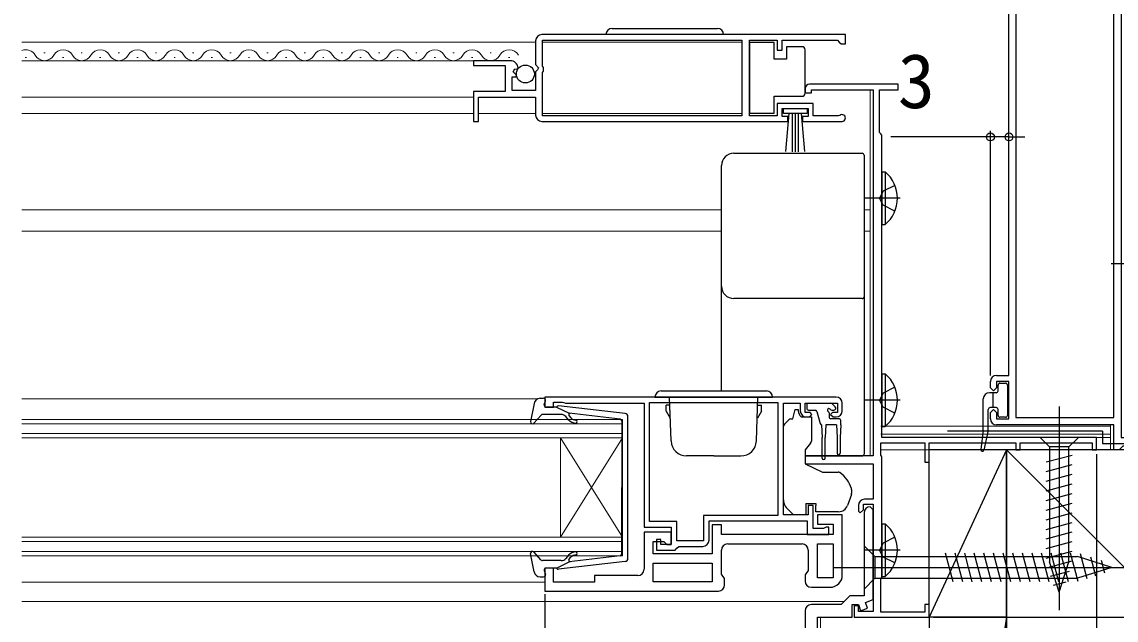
# Model space of a CAD drawing. Units: millimetres, scale not verified. Extents: x -525 to 525, y -783 to 778.
# Drawn here: x 129.6 to 306.2, y -603.2 to -506.6 of the extents above; entities that cross this region are included whole.
import ezdxf
from ezdxf.enums import TextEntityAlignment as Align

# ---------------------------------------------------------------- set-up
doc = ezdxf.new("R2010")
doc.units = ezdxf.units.MM
doc.header["$LTSCALE"] = 4
for name, color, linetype in [('0-2_YKK_11', 7, 'Continuous'), ('0-5_YKK_13', 4, 'Continuous'), ('0-7_YKK_D', 6, 'Continuous'), ('0-9_YSS_K', 3, 'Continuous'), ('0-A_YSS_KE', 3, 'Continuous')]:
    doc.layers.add(name, color=color, linetype=linetype)
doc.layers.add('0-4_YKK_12', color=2, linetype='Continuous', lineweight=18)
doc.styles.add('ＭＳ ゴシック', font='')
doc.styles.get('ＭＳ ゴシック').set_extended_font_data('MS Gothic')

msp = doc.modelspace()

# ---------------------------------------------------------------- linework, layer by layer
at = {"layer": '0-2_YKK_11'}
for p, q in [((262.505, -508.7), (213.505, -508.7)), ((262.005, -569.4), (262.005, -568.2)), ((243.505, -590.9), (255.505, -590.9)), ((214.005, -598.5), (242.005, -598.5)), ((257.005, -597.9), (260.005, -597.9))]:
    msp.add_line(p, q, dxfattribs=at)
for points in [[(307, -468.699), (307, -573.699), (327, -573.699), (327, -575.699), (326.3, -575.699), (326.3, -574.899), (314.7, -574.899), (314.7, -575.699), (314.3, -575.699), (314, -575.399), (313.7, -575.099), (307.3, -575.099), (307, -575.399), (306.7, -575.699), (305.8, -575.699), (305.8, -571.699), (286.9, -571.699)], [(286.9, -563.699), (288.9, -563.699), (288.9, -483.899), (267, -483.899), (267, -482.699), (268.1, -482.699), (268.1, -478.157), (268.22, -477.974), (268.22, -477.424), (268.1, -477.24), (268.1, -473.299)], [(212.505, -509.7), (212.505, -513.531), (212.958, -514.072), (212.805, -514.4), (212.505, -514.7), (212.505, -517.7), (208.705, -517.7), (208.705, -515.5), (209.322, -515.5), (209.429, -515.242), (208.864, -514.676), (209.134, -514.208), (209.453, -514.293), (209.704, -514.082)], [(261.601, -521.73), (261.407, -521.8), (257.305, -521.8), (257.305, -519.8), (251.505, -519.8), (251.505, -521.8), (247.008, -521.8), (247.008, -509.6), (251.505, -509.6), (251.505, -511.2), (252.305, -511.2), (252.305, -509.6), (261.205, -509.6), (261.505, -509.9), (261.805, -510.2), (262.505, -510.2), (262.505, -508.7)], [(208.41, -512.9), (202.505, -512.9), (202.505, -513.7), (207.605, -513.7), (207.605, -517.9), (202.505, -517.9), (202.505, -522.7), (203.305, -522.7), (203.305, -518.8), (212.505, -518.8), (212.505, -521.7)], [(256.005, -517.4), (256.005, -518.1), (257.005, -518.1), (257.005, -517.6), (267.005, -517.6)], [(268.005, -517.6), (271.005, -517.6), (271.005, -516.7), (256.705, -516.7)], [(267.005, -517.6), (267.005, -576.7), (256.005, -576.7), (256.005, -578), (267.005, -578), (267.005, -583.7), (265.605, -583.7)], [(264.605, -584.7), (264.605, -585.6), (264.905, -585.9), (265.405, -585.4), (265.405, -584.5), (267.005, -584.5), (267.005, -601.8), (264.605, -601.8), (264.605, -600.9), (263.905, -600.9), (263.905, -602.7), (276.005, -602.7), (276.005, -600.7), (275.305, -600.7), (275.305, -601.9), (268.205, -601.9), (268.205, -596.547), (268.305, -596.373), (268.405, -596.2), (268.405, -576.9), (268.305, -576.727), (268.205, -576.554), (268.205, -574.6), (275.305, -574.6), (275.305, -577.7), (276.005, -577.7), (276.005, -574.6), (290.005, -574.6), (290.005, -575.7), (290.705, -575.7), (290.705, -574.6), (302.305, -574.6), (302.305, -575.7), (303.005, -575.7), (303.005, -573.7), (268.405, -573.7), (268.405, -524.9), (268.205, -524.7), (268.005, -524.5), (268.005, -517.6)], [(213.505, -522.7), (253.205, -522.7), (253.205, -521.9), (252.305, -521.9), (252.305, -520.6), (256.505, -520.6), (256.505, -521.9), (255.605, -521.9), (255.605, -522.7), (261.955, -522.7)], [(285.9, -570.699), (285.9, -569.699), (286.4, -569.199), (286.9, -569.699), (286.9, -570.699), (288.9, -570.699), (288.9, -564.699), (286.9, -564.699), (286.9, -565.699), (286.4, -566.199), (285.9, -565.699), (285.9, -564.699)], [(261.005, -567.2), (214.005, -567.2), (214.005, -568.8), (215.405, -568.8), (215.405, -568), (216.858, -568), (217.081, -568.1), (217.305, -568.2), (230.005, -568.2), (230.005, -588.2), (234.405, -588.2), (234.405, -591), (232.705, -591), (232.705, -590.2), (232.005, -590.2), (232.005, -591.9), (235.005, -591.9), (235.305, -591.6), (235.605, -591.3), (239.505, -591.3)], [(240.505, -590.3), (240.505, -587.2), (256.305, -587.2), (256.305, -589.4), (259.805, -589.4), (259.805, -588.2), (259.405, -588.2), (259.181, -588.3), (258.958, -588.4), (257.305, -588.4), (257.305, -584.7), (256.505, -584.7), (256.505, -586.2), (252.505, -586.2), (252.505, -568.2), (255.205, -568.2), (255.205, -569.4)], [(256.205, -570.4), (256.705, -570.4), (257.105, -570), (256.805, -569.7), (256.005, -569.7), (256.005, -568.2), (261.205, -568.2), (261.205, -569.7), (260.405, -569.7), (260.105, -570), (260.505, -570.4), (261.005, -570.4)], [(262.005, -595.9), (262.005, -586.2), (258.005, -586.2), (258.005, -587.7), (260.505, -587.7), (260.505, -589.4), (242.505, -589.4), (242.505, -587.8), (241.005, -587.8), (241.005, -592.5), (231.505, -592.5), (231.505, -590.5), (233.205, -590.5), (233.705, -591), (234.405, -591), (234.405, -589), (230.005, -589), (230.005, -595)], [(256.005, -601.7), (256.005, -617.7), (258.505, -617.7), (258.505, -616.2), (258.005, -616.2), (258.005, -602.7), (263.605, -602.7), (263.605, -600.7), (264.605, -600.7), (264.963, -601.685), (266.091, -601.274), (265.749, -600.335), (267.005, -599.877), (267.005, -585.4), (266.505, -584.9)], [(265.505, -585.9), (265.505, -599.3), (263.205, -599.3), (261.805, -600.7), (257.005, -600.7)], [(243.005, -597.5), (243.005, -596.5), (242.505, -595.786), (242.505, -591.9)], [(256.505, -591.9), (256.505, -595.186), (256.005, -595.9), (256.005, -596.9)], [(229.005, -596), (222.005, -596), (222.005, -597.1), (215.405, -597.1), (215.405, -594.8), (214.005, -594.8), (214.005, -598.5)]]:
    msp.add_lwpolyline(points, dxfattribs=at)
for points in [[(290, -483.899), (290, -570.499), (305.8, -570.499), (305.8, -483.899)], [(245.808, -521.8), (213.605, -521.8), (213.605, -514.8), (213.805, -514.6), (213.805, -514), (213.605, -513.8), (213.605, -509.6), (245.808, -509.6)], [(230.905, -568.1), (251.605, -568.1), (251.605, -586.3), (239.605, -586.3), (239.605, -590.4), (235.305, -590.4), (235.305, -587.3), (230.905, -587.3)], [(258.005, -596.4), (258.005, -590.9), (260.505, -590.9), (260.505, -596.4)], [(231.505, -594), (241.005, -594), (241.005, -597), (231.505, -597)]]:
    msp.add_lwpolyline(points, close=True, dxfattribs=at)
for centre, radius, start, end in [((213.505, -509.7), 1, 90.00001, 179.99999), ((208.41, -514.2), 1.3, 5.2159, 90.00002), ((256.705, -517.4), 0.7, 90.00001, 179.99999), ((213.505, -521.7), 1, 180.00001, 269.99999), ((261.955, -522.15), 0.55, 269.99998, 130.11937), ((286.9, -564.699), 1, 90.00001, 179.99999), ((261.005, -568.2), 1, 0.00001, 89.99999), ((256.205, -569.4), 1, 180.00001, 269.99999), ((261.005, -569.4), 1, 270.00001, 359.99999), ((286.9, -570.699), 1, 180.00001, 269.99999), ((265.605, -584.7), 1, 90.00001, 179.99999), ((266.505, -585.9), 1, 90.00001, 179.99999), ((239.505, -590.3), 1, 270.00001, 359.99999), ((243.505, -591.9), 1, 90.00001, 179.99999), ((255.505, -591.9), 1, 0.00001, 89.99999), ((229.005, -595), 1, 270.00001, 359.99999), ((260.005, -595.9), 2, 270.00001, 359.99999), ((242.005, -597.5), 1, 270.00001, 359.99999), ((257.005, -596.9), 1, 180.00001, 269.99999), ((257.005, -601.7), 1, 90.00001, 179.99999)]:
    msp.add_arc(centre, radius, start, end, dxfattribs=at)
at = {"layer": '0-4_YKK_12'}
for p, q in [((129.601, -509.9), (212.505, -509.9)), ((213.605, -509.9), (245.805, -509.9)), ((133.152, -511.639), (133.352, -511.639)), ((139.152, -511.639), (139.352, -511.639)), ((145.152, -511.639), (145.352, -511.639)), ((151.152, -511.639), (151.352, -511.639)), ((157.152, -511.639), (157.352, -511.639)), ((163.152, -511.639), (163.352, -511.639)), ((169.152, -511.639), (169.352, -511.639)), ((175.152, -511.639), (175.352, -511.639)), ((181.152, -511.639), (181.352, -511.639)), ((187.152, -511.639), (187.352, -511.639)), ((193.152, -511.639), (193.352, -511.639)), ((199.152, -511.639), (199.352, -511.639)), ((205.152, -511.639), (205.352, -511.639)), ((129.601, -512.9), (202.905, -512.9)), ((130.152, -512.399), (130.352, -512.399)), ((136.152, -512.399), (136.352, -512.399)), ((142.152, -512.399), (142.352, -512.399)), ((148.152, -512.399), (148.352, -512.399)), ((154.152, -512.399), (154.352, -512.399)), ((160.152, -512.399), (160.352, -512.399)), ((166.152, -512.399), (166.352, -512.399)), ((172.152, -512.399), (172.352, -512.399)), ((178.152, -512.399), (178.352, -512.399)), ((184.152, -512.399), (184.352, -512.399)), ((190.152, -512.399), (190.352, -512.399)), ((196.152, -512.399), (196.352, -512.399)), ((202.152, -512.399), (202.352, -512.399)), ((208.152, -512.399), (208.352, -512.399)), ((129.601, -518.8), (202.505, -518.8)), ((129.601, -521.4), (202.505, -521.4)), ((203.305, -521.4), (212.505, -521.4)), ((213.605, -521.4), (245.805, -521.4)), ((129.601, -537), (242.505, -537)), ((265.505, -537), (266.505, -537)), ((129.601, -540.4), (242.505, -540.4)), ((265.505, -540.4), (266.505, -540.4)), ((129.601, -567.5), (212.799, -567.5)), ((226.505, -571.5), (129.601, -571.5)), ((305.3, -571.899), (268.2, -571.899)), ((305.3, -575.699), (305.3, -571.699)), ((129.601, -573.1), (226.505, -573.1)), ((216.505, -573.8), (216.505, -589.8)), ((226.505, -573.8), (216.505, -589.8)), ((226.505, -589.8), (216.505, -573.8)), ((226.505, -573.8), (226.505, -589.8)), ((305.3, -573.199), (268.2, -573.199)), ((305.3, -573.699), (268.7, -573.699)), ((305.3, -575.699), (268.1, -575.699)), ((226.505, -590.5), (129.601, -590.5)), ((129.601, -592.1), (226.505, -592.1)), ((129.601, -597.1), (214.005, -597.1)), ((129.601, -600.2), (262.305, -600.2)), ((258.505, -617.7), (258.505, -602.7))]:
    msp.add_line(p, q, dxfattribs=at)
for points in [[(266.505, -517.6), (266.505, -537), (266.505, -576.7)], [(129.601, -570.8), (226.505, -570.8), (226.505, -573.8), (129.601, -573.8)], [(129.601, -589.8), (226.505, -589.8), (226.505, -592.8), (129.601, -592.8)]]:
    msp.add_lwpolyline(points, dxfattribs=at)
for centre, start, end in [((130.252, -512.858), 29.19937, 112.2588), ((133.252, -511.181), 209.19064, 330.80936), ((136.252, -512.857), 29.19937, 150.80063), ((139.252, -511.181), 209.19064, 330.80936), ((142.252, -512.857), 29.19937, 150.80063), ((145.252, -511.181), 209.19064, 330.80936), ((148.252, -512.857), 29.19937, 150.80063), ((151.252, -511.181), 209.19064, 330.80936), ((154.252, -512.858), 29.19937, 150.80063), ((157.252, -511.181), 209.19064, 330.80936), ((160.252, -512.857), 29.19937, 150.80063), ((163.252, -511.181), 209.19064, 330.80936), ((166.252, -512.857), 29.19937, 150.80063), ((169.252, -511.181), 209.19064, 330.80936), ((172.252, -512.857), 29.19937, 150.80063), ((175.252, -511.181), 209.19064, 330.80936), ((178.252, -512.858), 29.19937, 150.80063), ((181.252, -511.181), 209.19064, 330.80936), ((184.252, -512.857), 29.19937, 150.80063), ((187.252, -511.181), 209.19064, 330.80936), ((190.252, -512.857), 29.19937, 150.80063), ((193.252, -511.181), 209.19064, 330.80936), ((196.252, -512.857), 29.19937, 150.80063), ((199.252, -511.181), 209.19064, 330.80936), ((202.252, -512.858), 29.19937, 150.80063), ((205.252, -511.181), 209.19064, 330.80936), ((208.252, -512.858), 29.19937, 150.80063)]:
    msp.add_arc(centre, 1.718, start, end, dxfattribs=at)
at = {"layer": '0-5_YKK_13'}
for p, q in [((224.855, -507.7), (241.855, -507.7)), ((253.008, -510.65), (253.008, -512.65)), ((255.508, -510.65), (253.008, -510.65)), ((253.008, -512.65), (251.008, -512.65)), ((251.008, -518.65), (255.508, -518.65)), ((256.008, -518.15), (256.008, -517.65)), ((252.869, -527.577), (253.405, -521.45)), ((253.905, -521.45), (253.905, -527.6)), ((254.405, -521.45), (254.405, -527.6)), ((254.905, -521.45), (254.905, -527.6)), ((255.941, -527.577), (255.405, -521.45)), ((244.505, -527.838), (265.205, -527.838)), ((265.505, -528.138), (265.505, -529.401)), ((242.505, -531.101), (242.505, -529.841)), ((268.405, -530.849), (268.405, -539.349)), ((268.405, -530.849), (268.914, -530.849)), ((268.914, -530.849), (268.914, -539.349)), ((268.405, -533.099), (268.405, -537.099)), ((270.501, -533.024), (268.594, -533.954)), ((268.594, -533.954), (267.986, -535.099)), ((271.362, -535.099), (265.685, -535.099)), ((268.594, -536.244), (267.986, -535.099)), ((270.501, -537.174), (268.594, -536.244)), ((268.405, -539.349), (268.914, -539.349)), ((310.491, -545.699), (305.405, -545.699)), ((242.505, -549.966), (242.505, -549.3)), ((242.505, -555.395), (242.505, -549.966)), ((242.505, -566.2), (242.505, -555.395)), ((265.505, -555.247), (265.505, -576.315)), ((268.405, -563.45), (268.405, -571.95)), ((268.405, -563.45), (268.914, -563.45)), ((268.914, -563.45), (268.914, -571.95)), ((287.45, -564.949), (288.35, -564.949)), ((232.755, -566.2), (249.755, -566.2)), ((268.405, -565.7), (268.405, -569.7)), ((286.85, -566.499), (285.75, -566.499)), ((286.35, -568.899), (286.35, -566.499)), ((287.15, -566.199), (287.15, -565.249)), ((288.65, -565.249), (288.65, -570.149)), ((212.251, -568.218), (211.708, -571.145)), ((213.234, -567.4), (213.803, -567.4)), ((213.914, -568.42), (214.092, -567.781)), ((226.961, -569.849), (216.22, -568.602)), ((231.755, -567.2), (250.755, -567.2)), ((234.137, -568.5), (233.555, -568.5)), ((233.555, -569.498), (233.555, -568.5)), ((234.374, -574.287), (234.126, -567.2)), ((248.136, -574.287), (248.384, -567.2)), ((248.373, -568.5), (248.955, -568.5)), ((248.955, -569.498), (248.955, -568.5)), ((256.255, -568.5), (256.255, -569)), ((256.555, -568.2), (260.155, -568.2)), ((260.867, -568.788), (260.367, -568.288)), ((271.362, -567.7), (265.685, -567.7)), ((284.75, -572.48), (284.75, -567.499)), ((213.414, -570.098), (212.225, -571.402)), ((216.637, -570), (213.635, -570)), ((215.903, -568.8), (214.203, -568.8)), ((215.903, -568.8), (217.903, -569.814)), ((217.828, -570.864), (217.403, -570.357)), ((217.89, -570.16), (218.211, -570.543)), ((226.138, -570.769), (217.903, -569.814)), ((227.403, -593.255), (227.403, -570.345)), ((233.555, -569.498), (234.205, -570.624)), ((248.955, -569.498), (248.305, -570.624)), ((256.555, -569.3), (257.625, -569.3)), ((257.915, -569.522), (258.439, -571.478)), ((259.855, -569.761), (259.855, -570.4)), ((260.316, -569.3), (260.655, -569.3)), ((285.55, -572.467), (285.55, -569.199)), ((286.85, -568.899), (285.85, -568.899)), ((286.393, -568.899), (286.35, -568.856)), ((287.15, -570.149), (287.15, -569.199)), ((297.007, -568.699), (297.007, -601.612)), ((226.403, -571.067), (226.403, -581.8)), ((252.504, -582.766), (252.504, -571.907)), ((252.651, -571.554), (253.358, -570.847)), ((253.711, -570.7), (254.002, -570.7)), ((255.374, -570.4), (257.004, -570.4)), ((257.004, -570.4), (257.004, -574.326)), ((258.655, -571.691), (258.755, -573.7)), ((259.355, -571.7), (259.255, -573.7)), ((261.055, -571.7), (259.355, -571.7)), ((261.455, -570.7), (260.155, -570.7)), ((261.055, -571.7), (261.155, -573.7)), ((261.755, -571.7), (261.655, -573.7)), ((261.755, -571.7), (261.755, -571)), ((268.405, -571.95), (268.914, -571.95)), ((288.35, -570.449), (287.45, -570.449)), ((258.755, -577.05), (258.755, -573.7)), ((259.255, -577.05), (259.255, -573.7)), ((261.155, -573.7), (261.155, -576.25)), ((261.655, -573.7), (261.655, -576.25)), ((284.748, -572.517), (284.352, -575.668)), ((285.543, -572.53), (284.844, -575.752)), ((300.1, -573.699), (293.9, -573.699)), ((300.107, -573.699), (293.907, -573.699)), ((293.907, -573.699), (295.457, -575.249)), ((300.107, -573.699), (298.557, -575.249)), ((295.457, -575.249), (295.457, -593.783)), ((298.557, -575.249), (295.457, -575.249)), ((298.557, -593.783), (298.557, -575.249)), ((241.255, -576.7), (236.872, -576.7)), ((241.255, -576.7), (245.638, -576.7)), ((256.004, -576.699), (265.205, -576.699)), ((265.505, -576.315), (265.505, -576.399)), ((294.907, -577.676), (299.107, -576.55)), ((256.004, -578), (258.792, -579.3)), ((294.907, -579.228), (299.107, -578.103)), ((258.792, -579.3), (261.337, -579.3)), ((261.486, -579.323), (261.337, -579.3)), ((261.486, -579.323), (261.629, -579.395)), ((294.907, -580.781), (299.107, -579.656)), ((226.403, -592.533), (226.403, -581.8)), ((263.505, -582.123), (263.505, -582.727)), ((294.907, -582.334), (299.107, -581.209)), ((252.504, -583.772), (252.504, -582.766)), ((256.104, -584.401), (257.704, -584.401)), ((257.704, -584.401), (257.704, -584.701)), ((263.474, -582.898), (262.814, -584.714)), ((294.907, -583.887), (299.107, -582.762)), ((294.907, -585.44), (299.107, -584.315)), ((294.907, -586.993), (299.107, -585.868)), ((268.405, -587.65), (268.405, -596.15)), ((268.405, -587.65), (268.914, -587.65)), ((268.914, -587.65), (268.914, -596.15)), ((294.907, -588.546), (299.107, -587.421)), ((294.907, -590.099), (299.107, -588.974)), ((265.505, -591.199), (265.505, -598.199)), ((265.505, -591.199), (267.255, -592.949)), ((268.405, -589.9), (268.405, -593.9)), ((294.907, -591.652), (299.107, -590.526)), ((212.251, -595.383), (211.708, -592.455)), ((213.414, -593.502), (212.225, -592.198)), ((217.828, -592.736), (217.403, -593.243)), ((217.89, -593.441), (218.211, -593.057)), ((226.138, -592.831), (217.903, -593.787)), ((271.362, -591.9), (265.685, -591.9)), ((267.255, -592.949), (267.255, -596.449)), ((267.255, -592.949), (299.955, -592.949)), ((279.877, -596.999), (278.645, -592.399)), ((281.43, -596.999), (280.197, -592.399)), ((282.983, -596.999), (281.75, -592.399)), ((284.536, -596.999), (283.303, -592.399)), ((286.089, -596.999), (284.856, -592.399)), ((287.642, -596.999), (286.409, -592.399)), ((289.195, -596.999), (287.962, -592.399)), ((290.747, -596.999), (289.515, -592.399)), ((292.3, -596.999), (291.068, -592.399)), ((293.853, -596.999), (292.621, -592.399)), ((295.406, -596.999), (294.174, -592.399)), ((294.907, -593.205), (299.107, -592.079)), ((296.959, -596.999), (295.727, -592.399)), ((298.512, -596.999), (297.279, -592.399)), ((300.063, -596.992), (298.832, -592.399)), ((305.505, -594.699), (299.955, -592.949)), ((301.495, -596.54), (300.417, -592.518)), ((302.927, -596.089), (302.113, -593.053)), ((216.637, -593.6), (213.635, -593.6)), ((215.903, -594.8), (214.203, -594.8)), ((215.903, -594.8), (217.903, -593.787)), ((226.961, -593.751), (216.22, -594.998)), ((260.505, -594.699), (310.505, -594.699)), ((295.165, -594.688), (299.107, -593.632)), ((297.007, -598.699), (295.457, -593.783)), ((297.007, -598.699), (298.557, -593.783)), ((305.505, -594.699), (299.955, -596.449)), ((304.359, -595.637), (303.81, -593.588)), ((213.234, -596.2), (213.803, -596.2)), ((213.914, -595.181), (214.092, -595.82)), ((265.505, -598.199), (267.255, -596.449)), ((267.255, -596.449), (299.955, -596.449)), ((268.405, -596.15), (268.914, -596.15)), ((295.617, -596.12), (298.653, -595.307)), ((296.068, -597.552), (298.118, -597.003))]:
    msp.add_line(p, q, dxfattribs=at)
for points in [[(251.008, -512.65), (251.008, -509.95), (247.008, -509.95), (247.008, -521.35)], [(256.008, -517.65), (256.008, -511.65), (256.008, -511.15)], [(247.008, -521.35), (251.008, -521.35), (251.008, -518.65)], [(265.505, -529.401), (265.505, -529.429), (265.505, -529.489), (265.505, -529.579), (265.505, -529.698), (265.505, -529.844), (265.505, -530.013), (265.505, -530.203), (265.505, -530.41), (265.505, -530.63), (265.505, -530.859), (265.505, -531.094)], [(242.505, -549.3), (242.505, -543.234), (242.505, -537.167), (242.505, -531.101)], [(265.505, -531.094), (265.505, -533.695), (265.505, -536.297), (265.505, -538.899), (265.505, -541.501), (265.505, -544.103), (265.505, -546.704), (265.505, -549.306)], [(265.505, -549.306), (265.505, -549.54), (265.505, -549.769), (265.505, -549.989), (265.505, -550.195), (265.505, -550.386), (265.505, -550.555), (265.505, -550.701), (265.505, -550.82), (265.505, -550.911), (265.505, -550.971), (265.505, -551)], [(265.205, -551.299), (258.305, -551.294), (251.405, -551.293), (244.505, -551.297)], [(265.505, -551), (265.505, -551.664), (265.505, -555.247)], [(270.501, -565.625), (268.594, -566.555), (267.986, -567.7)], [(270.501, -569.775), (268.594, -568.845), (267.986, -567.7)], [(254.002, -570.7), (254.404, -569.2), (254.904, -569.2), (254.904, -569.4)], [(256.887, -574.648), (256.004, -575.7), (256.004, -578)], [(256.104, -584.401), (256.104, -586.201), (254.104, -586.201), (253.09, -585.186)], [(261.404, -585.701), (257.704, -585.701), (257.704, -584.701)], [(270.501, -589.825), (268.594, -590.755), (267.986, -591.9)], [(270.501, -593.975), (268.594, -593.045), (267.986, -591.9)]]:
    msp.add_lwpolyline(points, dxfattribs=at)
msp.add_lwpolyline([(256.305, -521.45), (252.505, -521.45), (252.505, -520.6), (256.305, -520.6)], close=True, dxfattribs=at)
msp.add_circle((210.855, -515.05), 1.45, dxfattribs=at)
for centre, radius, start, end in [((224.855, -508.7), 1, 90, 180), ((241.855, -508.7), 1, 0, 90), ((255.508, -511.15), 0.5, 0.00001, 90), ((255.508, -518.15), 0.5, 270, 359.99995), ((265.374, -535.099), 5.531, 309.79413, 50.20587), ((244.504, -549.299), 1.999, 180.03931, 270.03929), ((265.205, -550.999), 0.3, 269.96096, 359.96055), ((265.374, -567.7), 5.531, 309.79413, 50.20587), ((287.45, -565.249), 0.3, 90, 180), ((288.35, -565.249), 0.3, 0, 90), ((232.755, -567.2), 1, 90, 180), ((249.755, -567.2), 1, 0, 90), ((285.75, -567.499), 1, 90, 180), ((286.85, -566.199), 0.3, 270, 0), ((213.234, -568.4), 1, 90, 169.48786), ((213.803, -567.7), 0.3, 344.43464, 90), ((214.203, -568.5), 0.3, 164.43464, 270), ((216.186, -568.9), 0.3, 83.37911, 160.52878), ((256.555, -568.5), 0.3, 90, 180), ((260.155, -568.5), 0.3, 45, 90), ((213.635, -570.3), 0.3, 90, 137.64469), ((216.637, -571), 1, 40.00001, 90), ((218.043, -570.031), 0.2, 83.37911, 220.00001), ((226.903, -570.345), 0.5, 0, 83.37911), ((256.204, -569.4), 1.3, 180, 230.28483), ((256.555, -569), 0.3, 180, 270), ((257.625, -569.6), 0.3, 15, 90), ((259.855, -569.3), 0.25, 33.05573, 236.94427), ((259.555, -569.761), 0.3, 0, 56.94427), ((260.316, -569), 0.3, 213.05573, 270), ((260.655, -569), 0.3, 270, 45), ((285.85, -569.199), 0.3, 90, 180), ((286.85, -569.199), 0.3, 0, 90), ((287.45, -570.149), 0.3, 180, 270), ((288.35, -570.149), 0.3, 270, 0), ((212.003, -571.2), 0.3, 169.48786, 317.64469), ((218.977, -569.9), 1.5, 220.00001, 270), ((218.977, -569.9), 1, 220.00001, 270), ((218.977, -571.15), 0.25, 270, 90), ((226.103, -571.067), 0.3, 0, 83.37911), ((253.004, -571.907), 0.5, 135, 180), ((253.711, -571.2), 0.5, 90, 135), ((258.728, -571.4), 0.3, 195, 255.86219), ((260.155, -570.4), 0.3, 180, 270), ((261.455, -571), 0.3, 0, 90), ((284.45, -572.48), 0.3, 352.84035, 0), ((285.25, -572.467), 0.3, 347.76031, 0), ((236.872, -574.2), 2.5, 182, 270), ((245.638, -574.2), 2.5, 270, 358), ((256.504, -574.326), 0.5, 320, 0), ((284.6, -575.699), 0.25, 172.84035, 347.76031), ((259.005, -577.05), 0.25, 180, 0), ((261.405, -576.25), 0.25, 180, 0), ((265.205, -576.399), 0.3, 269.99581, 359.99601), ((258.705, -583.45), 5, 17.14621, 54.20463), ((263.005, -582.727), 0.5, 340, 0), ((263.005, -582.123), 0.5, 0, 17.14621), ((254.504, -583.772), 2, 180, 198.31334), ((254.504, -583.772), 2, 198.31334, 225), ((261.404, -584.201), 1.5, 270, 340), ((265.374, -591.9), 5.531, 309.79413, 50.20587), ((212.003, -592.4), 0.3, 42.35531, 190.51214), ((216.637, -592.6), 1, 270, 319.99999), ((218.977, -593.7), 1.5, 90, 139.99999), ((218.977, -593.7), 1, 90, 139.99999), ((218.977, -592.45), 0.25, 270, 90), ((226.103, -592.533), 0.3, 276.62089, 0), ((226.903, -593.255), 0.5, 276.62089, 0), ((213.635, -593.3), 0.3, 222.35531, 270), ((214.203, -595.1), 0.3, 90, 195.56536), ((216.186, -594.7), 0.3, 199.47122, 276.62089), ((218.043, -593.569), 0.2, 139.99999, 276.62089), ((213.234, -595.2), 1, 190.51214, 270), ((213.803, -595.9), 0.3, 270, 15.56536)]:
    msp.add_arc(centre, radius, start, end, dxfattribs=at)
for centre, major_axis, start_param, end_param in [((244.505, -529.841), (0, -2.003), 3.1415927, 4.712389), ((265.205, -528.138), (0, -0.3), 1.5707963, 3.1415927)]:
    msp.add_ellipse(centre, major_axis=major_axis, ratio=0.998401, start_param=start_param, end_param=end_param, dxfattribs=at)
at = {"layer": '0-7_YKK_D'}
for p, q in [((285.9, -563.699), (285.9, -524.199)), ((285.9, -525.199), (269.845, -525.199)), ((288.9, -525.199), (285.9, -525.199)), ((288.9, -525.199), (291.45, -525.199)), ((303.005, -576.4), (303.005, -746.699)), ((214.005, -599), (214.005, -726.699)), ((276.705, -602.7), (408, -602.7)), ((276.705, -602.7), (408, -602.7))]:
    msp.add_line(p, q, dxfattribs=at)
for centre in [(285.9, -525.199), (288.9, -525.199)]:
    msp.add_circle(centre, 0.637, dxfattribs=at)
at = {"layer": '0-9_YSS_K'}
for p, q in [((276.005, -602.7), (276.005, -575.7)), ((288.505, -575.7), (276.005, -602.7)), ((288.505, -575.7), (393.505, -680.7)), ((288.505, -602.7), (276.005, -602.7)), ((288.505, -602.7), (276.005, -679.7)), ((288.505, -679.7), (288.505, -602.7))]:
    msp.add_line(p, q, dxfattribs=at)
for points in [[(288.505, -602.7), (288.505, -575.7), (276.005, -575.7)], [(288.505, -602.7), (276.005, -602.7), (276.005, -679.7)]]:
    msp.add_lwpolyline(points, dxfattribs=at)
at = {"layer": '0-A_YSS_KE'}
msp.add_line((304, -572.704), (279, -572.704), dxfattribs=at)
msp.add_lwpolyline([(304, -572.704), (304, -574.704), (354, -574.704)], dxfattribs=at)
msp.add_lwpolyline([(393.505, -680.7), (393.505, -575.7), (288.505, -575.7), (288.505, -680.7)], close=True, dxfattribs=at)

# ---------------------------------------------------------------- texts
at = {"layer": '0-7_YKK_D', "style": 'ＭＳ ゴシック'}
msp.add_text('3', height=8.798, dxfattribs=at).set_placement((270.959, -523.199), align=Align.BOTTOM_LEFT)

doc.saveas('drawing.dxf')
